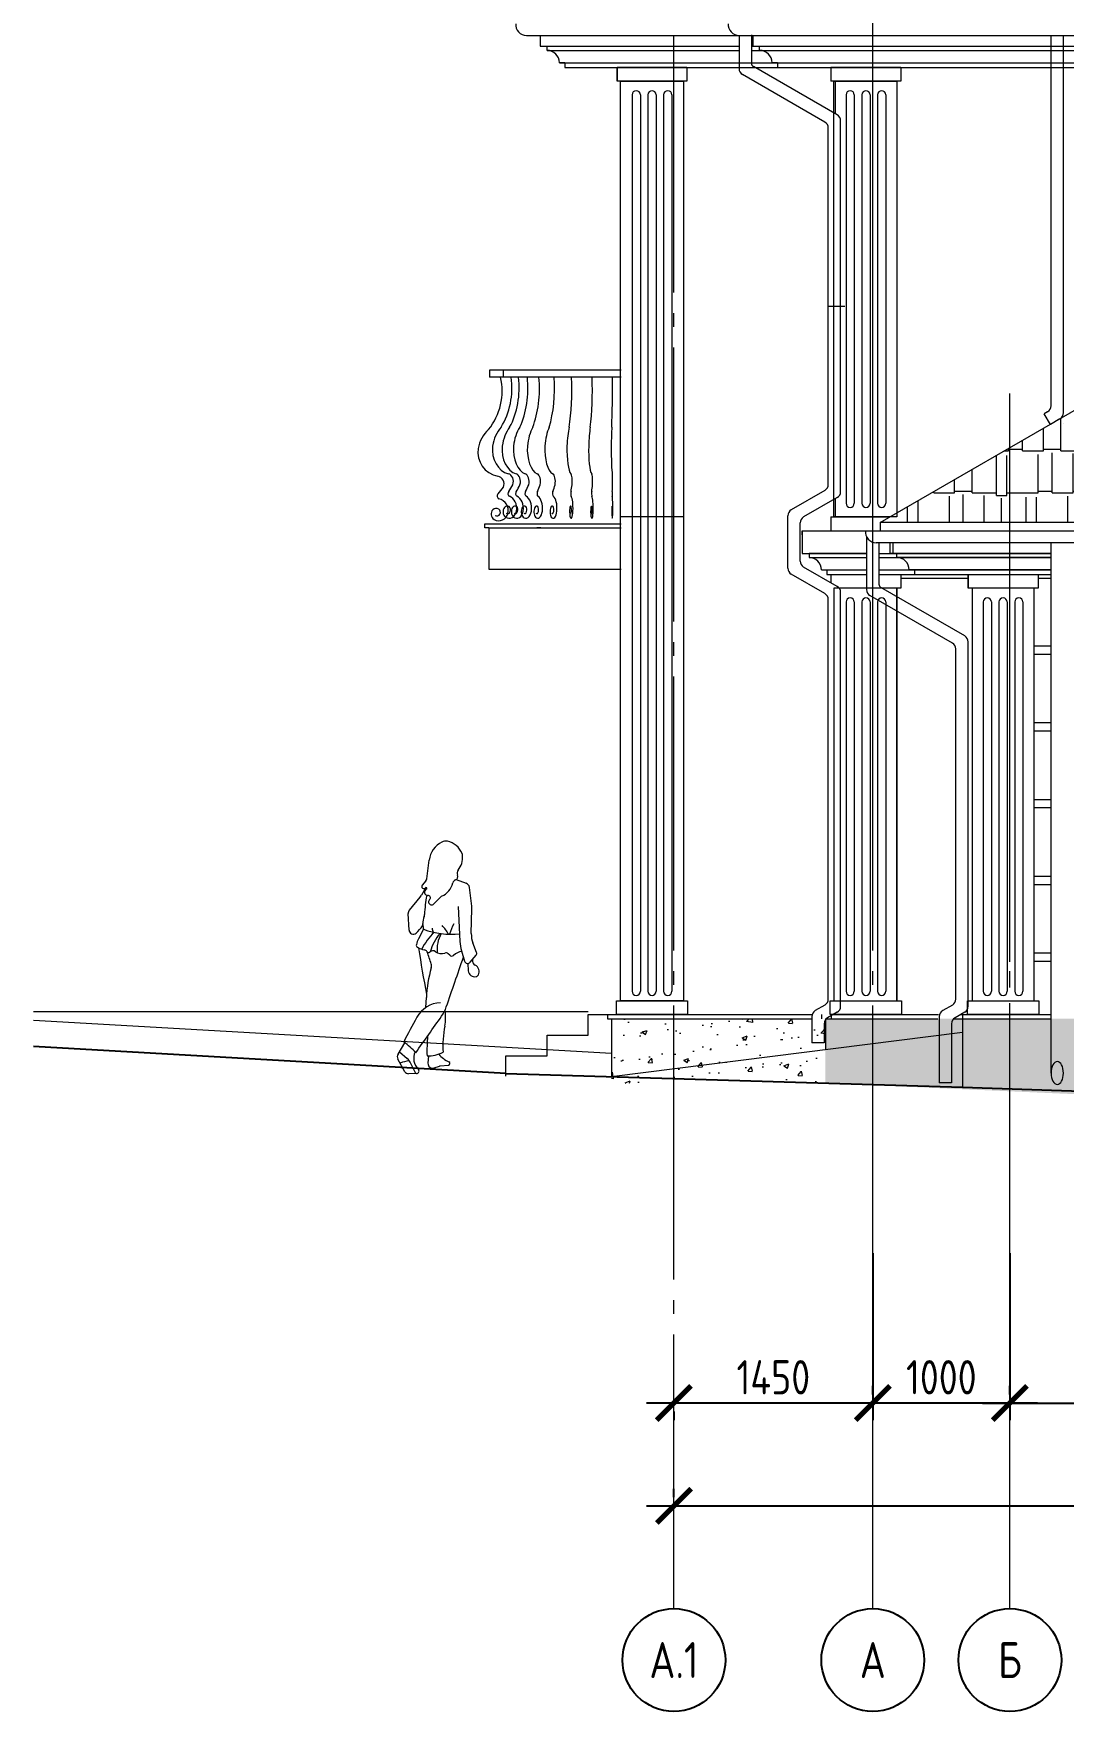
# Model space of a CAD drawing. Header units: millimetres. Extents: x -133165 to 20117, y 15722 to 63536.
# Drawn here: x -14127 to -6618, y 43231 to 55471 of the extents above; entities that cross this region are included whole.
import ezdxf
from ezdxf.enums import TextEntityAlignment as Align

# ---------------------------------------------------------------- set-up
doc = ezdxf.new("R2010")
doc.units = ezdxf.units.MM
doc.header["$PDMODE"] = 3
doc.linetypes.add('GOST2.303 5', pattern=[24, 20, -1.5, 1, -1.5])
doc.layers.get('0').update_dxf_attribs({"lineweight": 15})
doc.layers.get('DefPoints').update_dxf_attribs({"color": 41, "lineweight": 15})
doc.layers.add('axis', color=7, linetype='GOST2.303 5', lineweight=9)
doc.layers.add('wall', color=5, linetype='Continuous', lineweight=60)
doc.layers.add('dim', color=250, linetype='Continuous')
doc.styles.add('GOST 2.304', font='CS_Gost2304.shx')
doc.dimstyles.new('SPDS', dxfattribs={"dimscale": 50, "dimtxt": 2.5, "dimasz": 2.5, "dimexe": 1.25, "dimexo": 0.625, "dimtad": 1, "dimdec": 0, "dimrnd": 0.001, "dimtxsty": 'GOST 2.304', "dimblk": 'ARCHTICK', "dimcen": 2.5, "dimdle": 2, "dimadec": 4, "dimazin": 2, "dimtfac": 0.75, "dimtdec": 0, "dimtmove": 1, "dimatfit": 3, "dimfxl": 1, "dimtolj": 1, "dimarcsym": 0})
pattern_1 = [(50, (422576.04, -0.0007), (364.36934, -31.87817), [38.1, -419.1]), (355, (422576.04, -0.0007), (-70.48565, 382.1133), [30.48, -335.28]), (100.451, (422606.4, -2.66), (293.885, 350.23338), [32.38, -356.18]), (46.1842, (422576.04, 101.6), (542.1581, -84.08466), [57.15, -628.65]), (96.6356, (422621.2, 94.6), (474.8085, 494.8511), [48.57, -534.27]), (351.184, (422576.04, 101.6), (474.8092, 494.8502), [45.72, -502.92]), (21, (422626.84, 76.2), (303.22976, -204.53104), [38.1, -419.1]), (326, (422626.84, 76.2), (123.60406, 368.37593), [30.48, -335.28]), (71.4514, (422652.1, 59.16), (426.83298, 163.84572), [32.38, -356.18]), (37.5, (422576.04, -0.0007), (6.177207, 169.110078), [0, -331.216, 0, -340.36, 0, -336.55]), (7.5, (422576.04, -0.0007), (133.639325, 200.36115), [0, -194.056, 0, -323.596, 0, -128.27]), (327.5, (422462.76, -0.0007), (271.18119, -11.45749), [0, -127, 0, -396.24, 0, -525.78]), (317.5, (422411.96, -0.0007), (296.25836, 50.85298), [0, -165.1, 0, -263.144, 0, -373.38])]

# ---------------------------------------------------------------- blocks, each defined once
blk = doc.blocks.new('Insan06')
for p, q in [((7.46577, 141.95952), (9.21213, 155.65716)), ((6.43005, 135.31293), (3.67983, 130.21479)), ((6.82371, 140.5269), (4.16799, 137.47266)), ((28.84302, 141.45732), (36.05796, 138.88152)), ((40.2516, 122.1048), (38.51307, 135.82701)), ((-5.18427, 119.2185), (2.59929, 128.61261)), ((17.21331, 128.5308), (12.69162, 123.71346)), ((-5.49045, 104.64201), (-6.04962, 116.63028)), ((30.33045, 121.88097), (31.66614, 96.38055)), ((39.90627, 102.0789), (40.35069, 120.15324)), ((5.09652, 105.27219), (1.48959, 98.32509)), ((24.19848, 86.3001), (23.08689, 87.43329)), ((32.82849, 89.5563), (35.0433, 81.9909)), ((39.18321, 81.14067), (43.41681, 86.27094)), ((43.75809, 88.38369), (41.09373, 95.26194)), ((37.37124, 80.27154), (37.73304, 74.9817)), ((6.86043, 48.19608), (7.14285, 55.57275)), ((-13.47813, 14.23737), (-8.44317, 22.33521)), ((-12.41271, 15.95079), (-6.73866, 10.9431)), ((8.63703, 12.8547), (8.30169, 7.48008)), ((-8.45181, 1.35567), (-13.55967, 10.4112)), ((0, 0), (-5.80824, -0.14445)), ((-0.50328, -0.01242), (-4.74741, 8.36757)), ((12.77964, 4.05621), (16.6941, 5.38623)), ((17.26947, 5.51637), (23.24187, 6.21486))]:
    blk.add_line(p, q)
for centre, radius, start, end in [((26.34849, 153.47232), 17.27485, 117.0545, 172.7336), ((21.30894, 163.33974), 6.19489, 78.33672, 117.0545), ((19.58337, 154.98162), 14.7291, 22.51865, 78.33672), ((28.2636, 158.58045), 5.33274, 3.27093, 22.51865), ((33.09255, 146.15154), 3.57885, 141.8182, 205.096), ((18.03141, 157.99563), 15.58156, 321.8182, 3.27093), ((5.34924, 136.44558), 1.56554, 138.9908, 318.54), ((6.97032, 135.0135), 0.5977, 291.5383, 138.54), ((4.78278, 142.30188), 2.70478, 318.9908, 352.7336), ((12.68784, 142.22034), 14.09915, 293.3359, 347.1391), ((29.36277, 138.41334), 3.00478, 108.5349, 167.1391), ((27.62667, 143.59167), 2.45673, 288.535, 25.09605), ((34.79949, 135.3564), 3.74306, 7.221072, 70.35394), ((-4.96098, 134.87661), 9.81815, 320.3568, 331.6536), ((8.04897, 132.28029), 2.34044, 111.5383, 274.994), ((111.05478, 110.71674), 105.4168, 169.4458, 177.1086), ((8.39943, 128.26917), 1.68594, 311.2695, 94.99396), ((11.02194, 125.28081), 2.28999, 131.2695, 316.8126), ((19.53315, 126.35298), 3.18185, 113.3359, 136.8126), ((-2.27313, 116.80632), 3.78061, 140.3568, 182.67), ((15.97455, 110.16594), 11.40646, 157.5563, 184.1395), ((1.2096, 116.2647), 4.56852, 337.5563, 357.1086), ((27.37071, 120.47238), 12.98391, 358.5915, 7.221072), ((-2.37492, 104.78727), 3.11913, 182.67, 311.3848), ((-16.18731, 120.46266), 24.0118, 311.3848, 328.2016), ((18.92673, 89.27199), 19.64726, 152.5623, 165.8775), ((40.18356, 73.4103), 40.25446, 132.807, 154.587), ((2.04687, 109.15776), 2.55764, 328.2016, 4.13948), ((18.61893, 109.07217), 14.04642, 181.2101, 195.6962), ((24.95394, 157.1319), 55.53155, 249.0476, 276.638), ((42.25932, 80.24292), 33.40019, 138.9795, 165.0138), ((55.79631, 117.65088), 46.00279, 194.476, 198.446), ((37.62396, 90.59148), 22.72678, 149.756, 186.339), ((-0.20628, 89.19666), 26.557, 27.90657, 45.01188), ((55.45476, 93.57336), 32.3447, 150.9696, 165.6194), ((57.57183, 101.64447), 17.67056, 178.5915, 201.1734), ((1.62621, 93.62466), 1.80749, 165.8775, 238.6287), ((7.68069, 103.55445), 13.4375, 238.6287, 261.777), ((678.0699, 190.59786), 683.79849, 188.3211, 191.1937), ((5.41728, 87.89337), 2.3865, 26.89006, 81.77706), ((8.75745, 89.58708), 1.35848, 206.8901, 315.6851), ((-4253.20497, -1347.65419), 4496.5476, 18.51152, 18.62803), ((11.90106, 86.51772), 3.03512, 50.77058, 135.6851), ((17.97471, 93.95649), 6.56824, 230.7706, 293.3394), ((21.47283, 85.84947), 2.26135, 44.45366, 113.3394), ((25.6284, 87.70275), 2.00306, 224.4537, 311.4645), ((35.19288, 76.87845), 12.44158, 100.3584, 131.4645), ((61.46982, 97.94169), 29.84453, 182.9982, 196.324), ((41.78358, 87.61878), 2.11767, 320.4703, 21.17346), ((99.50985, 51.22008), 92.46884, 163.7284, 177.397), ((6.16869, 78.4647), 4.76703, 343.7284, 18.51152), ((-9736.79427, 3428.5842), 10327.257, 340.8954, 341.1088), ((37.33857, 82.66293), 2.39185, 196.324, 320.4703), ((42.42078, 75.30246), 4.69856, 183.9145, 281.3575), ((44.388, 82.38888), 3.74052, 171.0632, 243.0596), ((40.29642, 74.33775), 5.29076, 333.8101, 63.05956), ((42.86871, 73.07253), 2.42418, 281.3575, 333.8101), ((18.42237, 30.71979), 20.9547, 92.77408, 150.5509), ((-14.2803, 56.39355), 21.43894, 357.397, 357.8062), ((297.14877, -126.64917), 341.03781, 150.5509, 153.9804), ((-3179.87451, 2278.4571), 3902.6097, 324.553, 325.0337), ((-3.88179, 57.38958), 27.0361, 325.0337, 340.8954), ((-12.56067, 41.18877), 33.75991, 348.8631, 8.806845), ((120.82635, 16.65117), 113.24502, 174.5497, 181.9177), ((91.82025, 20.64042), 72.62438, 168.8631, 184.0751), ((-10.29051, 12.2553), 3.75371, 148.1282, 209.4266), ((-35.37513, -14.87403), 45.93321, 40.80082, 55.44688), ((8.88327, 11.11455), 10.99386, 155.2937, 226.0119), ((8.30601, 37.50705), 24.65442, 268.4632, 296.6891), ((30.79188, 25.64487), 18.58693, 218.2149, 247.1341), ((5.97483, -46.54908), 57.10889, 101.466, 108.3509), ((-5.88168, 2.80557), 2.95088, 209.4266, 271.4258), ((-12.45861, 4.46202), 8.64387, 26.86026, 48.56757), ((-0.04671, 1.86354), 1.86397, 271.4258, 46.01191), ((11.68803, 7.26867), 3.39294, 176.4305, 288.7684), ((17.59482, 2.73537), 2.79986, 96.67241, 108.7685), ((23.10201, 7.40988), 1.20314, 276.6724, 67.1341)]:
    blk.add_arc(centre, radius, start, end)
blk = doc.blocks.new('_ArchTick')
at = {"color": 0, "linetype": 'ByBlock', "const_width": 0.15}
blk.add_lwpolyline([(-0.5, -0.5), (0.5, 0.5)], dxfattribs=at)
blk = doc.blocks.new('*D254')
at = {"layer": 'DefPoints', "color": 0, "lineweight": 0, "ltscale": 10}
for p in [(-7008, 46636), (-4128, 45481), (-4128, 45481)]:
    blk.add_point(p, dxfattribs=at)
at = {"layer": 'dim', "color": 0, "lineweight": -2, "ltscale": 10}
for p, q in [((-7008, 46573), (-7008, 45356)), ((-7208, 45481), (-3928, 45481)), ((-4128, 45419), (-4128, 45356))]:
    blk.add_line(p, q, dxfattribs=at)
at = {"layer": 'dim', "color": 0, "lineweight": -2, "ltscale": 10, "xscale": 250, "yscale": 250, "zscale": 250, "rotation": 180}
blk.add_blockref('_ArchTick', (-7008, 45481), dxfattribs=at)
at = {"layer": 'dim', "color": 0, "lineweight": -2, "ltscale": 10, "xscale": 250, "yscale": 250, "zscale": 250}
blk.add_blockref('_ArchTick', (-4128, 45481), dxfattribs=at)
at = {"layer": 'dim', "color": 0, "ltscale": 10, "insert": (-5568, 45669), "char_height": 250, "attachment_point": 5, "style": 'GOST 2.304'}
blk.add_mtext('\\A1;2880', dxfattribs=at)
blk = doc.blocks.new('*D868')
at = {"layer": 'DefPoints', "color": 0, "lineweight": 0, "ltscale": 10}
for p in [(-8008, 46636), (-8008, 45481), (-7008, 45481)]:
    blk.add_point(p, dxfattribs=at)
at = {"layer": 'dim', "color": 0, "lineweight": -2, "ltscale": 10}
for p, q in [((-8008, 46573), (-8008, 45356)), ((-7008, 45544), (-7008, 45606)), ((-6808, 45481), (-8208, 45481))]:
    blk.add_line(p, q, dxfattribs=at)
at = {"layer": 'dim', "color": 0, "lineweight": -2, "ltscale": 10, "xscale": 250, "yscale": 250, "zscale": 250, "rotation": 180}
blk.add_blockref('_ArchTick', (-8008, 45481), dxfattribs=at)
at = {"layer": 'dim', "color": 0, "lineweight": -2, "ltscale": 10, "xscale": 250, "yscale": 250, "zscale": 250}
blk.add_blockref('_ArchTick', (-7008, 45481), dxfattribs=at)
at = {"layer": 'dim', "color": 0, "ltscale": 10, "insert": (-7508, 45669), "char_height": 250, "attachment_point": 5, "style": 'GOST 2.304'}
blk.add_mtext('\\A1;1000', dxfattribs=at)
blk = doc.blocks.new('*D945')
at = {"layer": 'DefPoints', "color": 0, "lineweight": 0, "ltscale": 10}
for p in [(-9458, 44731), (8002, 44731), (8002, 43981)]:
    blk.add_point(p, dxfattribs=at)
at = {"layer": 'dim', "color": 0, "lineweight": -2, "ltscale": 10}
for p, q in [((-9458, 44794), (-9458, 44856)), ((8002, 44044), (8002, 44856)), ((-9658, 44731), (8202, 44731))]:
    blk.add_line(p, q, dxfattribs=at)
at = {"layer": 'dim', "color": 0, "lineweight": -2, "ltscale": 10, "xscale": 250, "yscale": 250, "zscale": 250, "rotation": 180}
blk.add_blockref('_ArchTick', (-9458, 44731), dxfattribs=at)
at = {"layer": 'dim', "color": 0, "lineweight": -2, "ltscale": 10, "xscale": 250, "yscale": 250, "zscale": 250}
blk.add_blockref('_ArchTick', (8002, 44731), dxfattribs=at)
at = {"layer": 'dim', "color": 0, "ltscale": 10, "insert": (-728, 44919), "char_height": 250, "attachment_point": 5, "style": 'GOST 2.304'}
blk.add_mtext('\\A1;17460', dxfattribs=at)
blk = doc.blocks.new('*D1152')
at = {"layer": 'DefPoints', "color": 0, "lineweight": 0, "ltscale": 10}
for p in [(-9458, 45481), (-9458, 45481), (-8008, 45481)]:
    blk.add_point(p, dxfattribs=at)
at = {"layer": 'dim', "color": 0, "lineweight": -2, "ltscale": 10}
for p, q in [((-8008, 45544), (-8008, 45606)), ((-7808, 45481), (-9658, 45481)), ((-9458, 45419), (-9458, 45356))]:
    blk.add_line(p, q, dxfattribs=at)
at = {"layer": 'dim', "color": 0, "lineweight": -2, "ltscale": 10, "xscale": 250, "yscale": 250, "zscale": 250, "rotation": 180}
blk.add_blockref('_ArchTick', (-9458, 45481), dxfattribs=at)
at = {"layer": 'dim', "color": 0, "lineweight": -2, "ltscale": 10, "xscale": 250, "yscale": 250, "zscale": 250}
blk.add_blockref('_ArchTick', (-8008, 45481), dxfattribs=at)
at = {"layer": 'dim', "color": 0, "ltscale": 10, "insert": (-8733, 45669), "char_height": 250, "attachment_point": 5, "style": 'GOST 2.304'}
blk.add_mtext('\\A1;1450', dxfattribs=at)

msp = doc.modelspace()

# ---------------------------------------------------------------- hatches: boundary and pattern name
at = {"ltscale": 10}
h = msp.add_hatch(dxfattribs=at)
h.set_pattern_fill('AR-RSHKE', color=256, style=0)
h.set_pattern_definition([(0, (-12961.47, 0), (647.7, 304.8), [152.4, -127, 177.8, -76.2, 228.6, -101.6]), (0, (-12809.07, 12.7), (647.7, 304.8), [127, -482.6, 101.6, -152.4]), (0, (-12504.27, -19.05), (647.7, 304.8), [76.2, -787.4]), (90, (-12961.47, 0), (-215.9, 304.8), [292.1, -927.1]), (90, (-12809.07, 0), (-215.9, 304.8), [285.75, -933.45]), (90, (-12682.07, 0), (-215.9, 304.8), [266.7, -952.5]), (90, (-12504.27, -19.05), (-215.9, 304.8), [292.1, -927.1]), (90, (-12428.07, -19.05), (-215.9, 304.8), [292.1, -927.1]), (90, (-12199.47, 0), (-215.9, 304.8), [279.4, -939.8])])
h.paths.add_polyline_path([(-2.8, 52378.8), (-740.4, 52804.6), (-4127.8, 52804.6), (-4127.8, 51905), (-2.8, 51905)])
h.paths.add_polyline_path([(-4127.8, 52804.6), (-6395.1, 52804.6), (-7007.8, 52450.9), (-7007.8, 51905), (-4127.8, 51905)])
h.paths.add_polyline_path([(-7007.8, 52401.6), (-7007.8, 52450.9), (-7921.7, 51923.3, -0.1284951), (-7934.8, 51915.7), (-7953.4, 51905), (-7007.8, 51905)])
h = msp.add_hatch(dxfattribs=at)
h.set_pattern_fill('AR-CONC', color=256, scale=2, style=0)
h.set_pattern_definition(pattern_1)
h.paths.add_polyline_path([(-9912.8, 48284.6), (-8352.8, 48284.6), (-8352.8, 47814.7), (-9912.8, 47814.7)])
h = msp.add_hatch(dxfattribs=at)
h.set_pattern_fill('AR-CONC', color=256, scale=2, style=0)
h.set_pattern_definition(pattern_1)
h.paths.add_polyline_path([(-8352.8, 48284.6), (217.2, 48284.6), (217.2, 47434.6), (-8352.8, 47814.7)])

# ---------------------------------------------------------------- linework, layer by layer
for p, q in [((-10532.9, 55456.7), (-10432.8, 55456.7)), ((-10432.8, 55456.7), (-8882.8, 55456.7)), ((-10432.8, 55456.7), (-10432.8, 55378.2)), ((-8982.9, 55456.7), (-8982.9, 55215.8)), ((-8892.9, 55462.4), (-8892.9, 55256.2)), ((-8882.8, 55456.7), (-8882.8, 55378.2)), ((-8882.8, 55456.7), (10192.9, 55456.7)), ((-6707.8, 52751.7), (-6707.8, 55456.7)), ((-6617.8, 52704), (-6617.8, 55456.7)), ((-10432.8, 55378.2), (-10382.8, 55378.2)), ((-10382.8, 55378.2), (-8982.9, 55378.2)), ((-10382.8, 55348.2), (-10382.8, 55378.2)), ((-10382.7, 55348.2), (-8982.9, 55348.2)), ((-8892.9, 55378.2), (-8832.8, 55378.2)), ((-8892.9, 55348.2), (3596.9, 55348.2)), ((-8832.8, 55348.2), (-8832.8, 55378.2)), ((-8832.8, 55378.2), (3596.9, 55378.2)), ((-10292.8, 55258.2), (-10252.8, 55258.2)), ((-10252.8, 55258.2), (-10292.8, 55258.2)), ((-10252.8, 55258.2), (3596.9, 55258.2)), ((-10252.8, 55258.2), (-10252.8, 55224.2)), ((-10252.8, 55258.2), (-10252.8, 55258.2)), ((-10252.8, 55224.2), (3596.9, 55224.2)), ((-9872.8, 55224.2), (-9872.8, 55124.2)), ((-9362.8, 55224.2), (-9872.8, 55224.2)), ((-9362.8, 55224.2), (-9362.8, 55124.2)), ((-8267.2, 54877.7), (-8877.9, 55230.3)), ((-8742.8, 55258.2), (-8702.8, 55258.2)), ((-8702.8, 55258.2), (-8742.8, 55258.2)), ((-8702.8, 55258.2), (-8702.8, 55224.2)), ((-8702.8, 55258.2), (-8702.8, 55258.2)), ((-8312.8, 55224.2), (-8312.8, 55124.2)), ((-7802.8, 55224.2), (-8312.8, 55224.2)), ((-7802.8, 55224.2), (-7802.8, 55124.2)), ((-9362.8, 55124.2), (-9872.8, 55124.2)), ((-8357.2, 54825.7), (-8957.9, 55172.5)), ((-7802.8, 55124.2), (-8312.8, 55124.2)), ((-8282.8, 55124.2), (-8282.8, 54886.7)), ((-7832.8, 55124.2), (-7832.8, 51974.6)), ((-9762.8, 55024.2), (-9762.8, 48484.6)), ((-9702.8, 55024.2), (-9702.8, 48484.6)), ((-9647.8, 55024.2), (-9647.8, 48484.6)), ((-9587.8, 55024.2), (-9587.8, 48484.6)), ((-9532.8, 55024.2), (-9532.8, 48484.6)), ((-9472.8, 55024.2), (-9472.8, 48484.6)), ((-8202.8, 55024.2), (-8202.8, 52044.6)), ((-8142.8, 55024.2), (-8142.8, 52044.6)), ((-8087.8, 55024.2), (-8087.8, 52044.6)), ((-8027.8, 55024.2), (-8027.8, 52044.6)), ((-7972.8, 55024.2), (-7972.8, 52044.6)), ((-7912.8, 55024.2), (-7912.8, 52044.6)), ((-8332.2, 52181.7), (-8332.2, 54782.4)), ((-8242.2, 52129.7), (-8242.2, 54834.4)), ((-8332.2, 53482.1), (-8212.2, 53482.1)), ((-9842.8, 53014.6), (-10802.8, 53014.6)), ((-10802.8, 53014.6), (-10802.8, 52964.6)), ((-10702.8, 53014.6), (-10702.8, 52964.6)), ((-9842.8, 52964.6), (-10802.8, 52964.6)), ((-7953.4, 51905), (-6395.1, 52804.6)), ((-6732.8, 52712.6), (-6757.8, 52698.2)), ((-6712.8, 52620.3), (-6757.8, 52698.2)), ((-6642.8, 52660.7), (-6712.8, 52620.3)), ((-6617.8, 52623.2), (-6617.8, 52623.2)), ((-6617.8, 52623.2), (-6617.8, 52623.2)), ((-8357.2, 52138.4), (-8602.6, 51996.7)), ((-8267.2, 52086.4), (-8512.6, 51944.8)), ((-8282.8, 52077.5), (-8282.8, 51944.6)), ((-8627.6, 51570.8), (-8627.6, 51953.4)), ((-8627.6, 51570.8), (-8627.6, 51953.4)), ((-8537.6, 51622.8), (-8537.6, 51901.5)), ((-8312.8, 51944.6), (-7884.7, 51944.6)), ((-8312.8, 51944.6), (-8312.8, 51844.6)), ((-8282.8, 51944.6), (-7884.7, 51944.6)), ((-7953.4, 51905), (-7953.4, 51843.6)), ((817.9, 51905), (-7953.4, 51905)), ((-10837.8, 51894.6), (-9842.8, 51894.9)), ((-10837.8, 51864.6), (-10837.8, 51894.6)), ((-10807.8, 51864.6), (-10837.8, 51864.6)), ((-10807.8, 51864.9), (-9842.8, 51864.9)), ((-10807.8, 51864.6), (-10807.8, 51564.6)), ((-10427.8, 51864.9), (-10457.8, 51864.9)), ((-8522.8, 51844.6), (-8522.8, 51678.6)), ((-8522.8, 51814.6), (-8522.8, 51844.6)), ((-8522.8, 51844.6), (-8522.8, 51679.6)), ((-8522.8, 51843.6), (817.9, 51843.6)), ((-8061.4, 51843.6), (925.8, 51843.6)), ((-8053.4, 51800.8), (-8053.4, 51415)), ((-8522.8, 51678.6), (-8053.4, 51678.6)), ((-8522.8, 51678.6), (-8472.8, 51678.6)), ((-8522.8, 51678.6), (-8472.8, 51678.6)), ((-8472.8, 51678.6), (-8472.8, 51648.6)), ((-8472.8, 51678.6), (-8472.8, 51648.6)), ((-8053.4, 51678.6), (-8472.8, 51678.6)), ((847.3, 51757.1), (-7982.9, 51757.1)), ((-7963.4, 51758.1), (-7963.4, 51455.4)), ((-7963.4, 51678.6), (-6707.8, 51678.6)), ((-7882.8, 51757.1), (-7882.8, 51678.6)), ((-7882.8, 51678.6), (-7832.8, 51678.6)), ((-6707.8, 51678.6), (-7882.8, 51678.6)), ((-7882.8, 51678.6), (-6707.8, 51678.6)), ((-6707.8, 51678.6), (-7882.8, 51678.6)), ((-7862.8, 51757.1), (-7862.8, 51678.6)), ((-7832.8, 51648.6), (-7832.8, 51678.6)), ((-6707.8, 47888), (-6707.8, 51757.1)), ((-10807.8, 51564.6), (-9842.8, 51564.6)), ((-8267.2, 51437.8), (-8512.6, 51579.5)), ((-8472.8, 51648.6), (-8053.4, 51648.6)), ((-8472.8, 51648.6), (-8472.8, 51648.6)), ((-8472.8, 51648.6), (-8472.8, 51648.6)), ((-8382.8, 51558.6), (-8053.4, 51558.6)), ((-8382.8, 51558.6), (-8342.8, 51558.6)), ((-8382.8, 51558.6), (-8342.8, 51558.6)), ((-8342.8, 51558.6), (-8342.8, 51524.6)), ((-8342.8, 51558.6), (-8342.8, 51524.6)), ((-7963.4, 51648.6), (-6707.8, 51648.6)), ((-7963.4, 51558.6), (-6707.8, 51558.6)), ((-6707.8, 51648.6), (-7832.8, 51648.6)), ((-7742.8, 51558.6), (-7702.8, 51558.6)), ((-7702.8, 51558.6), (-7742.8, 51558.6)), ((-6707.8, 51558.6), (-7742.8, 51558.6)), ((-7702.8, 51558.6), (-7702.8, 51524.6)), ((-7702.8, 51558.6), (-7702.8, 51558.6)), ((-8357.2, 51385.9), (-8602.6, 51527.5)), ((-8342.8, 51524.6), (-8053.4, 51524.6)), ((-8342.8, 51524.6), (-8302.8, 51524.6)), ((-8312.8, 51524.6), (-8312.8, 51464.1)), ((-8312.8, 51524.6), (-8312.8, 51464.1)), ((-8292.8, 51424.6), (-8292.8, 48414.6)), ((-8053.4, 51424.6), (-8252.3, 51424.6)), ((-7963.4, 51524.6), (-7702.8, 51524.6)), ((-7337.8, 51076.9), (-7948.4, 51429.4)), ((-7802.8, 51424.6), (-7940.1, 51424.6)), ((-7832.8, 51424.6), (-7832.8, 48414.6)), ((-7802.8, 51524.6), (-7802.8, 51424.6)), ((-7312.8, 51494.6), (-7802.8, 51494.6)), ((-7702.8, 51524.6), (-6707.8, 51524.6)), ((-7312.8, 51524.6), (-7312.8, 51424.6)), ((-6802.8, 51424.6), (-7312.8, 51424.6)), ((-7282.8, 51424.6), (-7282.8, 48414.6)), ((-6832.8, 51424.6), (-6832.8, 48414.6)), ((-6802.8, 51524.6), (-6802.8, 51424.6)), ((-6707.8, 51494.6), (-6802.8, 51494.6)), ((-8332.2, 48427.2), (-8332.2, 51342.5)), ((-8242.2, 48375.2), (-8242.2, 51394.5)), ((-8202.8, 51324.6), (-8202.8, 48484.6)), ((-8142.8, 51324.6), (-8142.8, 48484.6)), ((-8087.8, 51324.6), (-8087.8, 48484.6)), ((-7427.8, 51024.9), (-8028.4, 51371.7)), ((-8027.8, 51324.6), (-8027.8, 48484.6)), ((-7972.8, 51324.6), (-7972.8, 48484.6)), ((-7912.8, 51324.6), (-7912.8, 48484.6)), ((-7202.8, 51324.6), (-7202.8, 48484.6)), ((-7142.8, 51324.6), (-7142.8, 48484.6)), ((-7087.8, 51324.6), (-7087.8, 48484.6)), ((-7027.8, 51324.6), (-7027.8, 48484.6)), ((-6972.8, 51324.6), (-6972.8, 48484.6)), ((-6912.8, 51324.6), (-6912.8, 48484.6)), ((-7402.8, 48427.2), (-7402.8, 50981.6)), ((-7312.8, 48375.6), (-7312.8, 51033.6)), ((-6832.8, 51004.6), (-6707.8, 51004.6)), ((-6832.8, 50944.6), (-6707.8, 50944.6)), ((-6832.8, 50444.6), (-6707.8, 50444.6)), ((-6832.8, 50384.6), (-6707.8, 50384.6)), ((-6832.8, 49884.6), (-6707.8, 49884.6)), ((-6832.8, 49824.6), (-6707.8, 49824.6)), ((-6832.8, 49324.6), (-6707.8, 49324.6)), ((-6832.8, 49264.6), (-6707.8, 49264.6)), ((-6832.8, 48764.6), (-6707.8, 48764.6)), ((-6832.8, 48704.6), (-6707.8, 48704.6)), ((-9842.8, 48414.6), (-9392.8, 48414.6)), ((-8357.2, 48383.8), (-8427.2, 48343.4)), ((-8357.2, 48383.8), (-8427.2, 48343.4)), ((-7427.8, 48383.8), (-7497.8, 48343.4)), ((-10082.7, 48334.6), (-14127.4, 48334.6)), ((-9912.8, 48030.4), (-14127.4, 48272.6)), ((-9942.8, 48314.6), (-8450.1, 48314.6)), ((-9942.8, 48314.6), (-9942.8, 48284.6)), ((-9942.8, 48284.6), (-8452.2, 48284.6)), ((-9912.8, 48284.6), (-9912.8, 47861.5)), ((-8452.2, 48300.1), (-8452.2, 48107.6)), ((-8452.2, 48300.1), (-8452.2, 48107.6)), ((-8382.8, 48314.6), (-8382.8, 48284.6)), ((-8362.2, 48248.2), (-8362.2, 48107.6)), ((-8362.2, 48248.2), (-8362.2, 48107.6)), ((-8352.8, 48284.6), (-8352.8, 48058.4)), ((-8352.8, 48284.6), (-7532.7, 48284.6)), ((-8267.2, 48331.9), (-8337.2, 48291.5)), ((-8267.2, 48331.9), (-8337.2, 48291.5)), ((-8312.2, 48314.6), (-8312.2, 48284.6)), ((-8297.1, 48314.6), (-7529.7, 48314.6)), ((-7522.8, 48300.1), (-7522.8, 47817.6)), ((-7432.8, 48248.2), (-7432.8, 47817.6)), ((-7417, 48284.6), (-6707.8, 48284.6)), ((-7337.8, 48331.9), (-7407.8, 48291.5)), ((-7367.6, 48314.6), (-6707.8, 48314.6)), ((-7352.8, 48314.6), (-7352.8, 47784.6)), ((-7352.8, 48184.6), (-9912.8, 47861.5)), ((-8362.2, 48107.6), (-8452.2, 48107.6)), ((-7432.8, 47817.6), (-7522.8, 47817.6))]:
    msp.add_line(p, q, dxfattribs=at)
for points in [[(-9872.8, 55224.2), (-9362.8, 55224.2), (-9362.8, 55124.2), (-9872.8, 55124.2)], [(-9847.8, 55124.2), (-9387.8, 55124.2), (-9387.8, 48414.6), (-9847.8, 48414.6)], [(-9847.8, 55124.2), (-9387.8, 55124.2), (-9387.8, 51944.6), (-9847.8, 51944.6)], [(-8292.8, 55124.2), (-7832.8, 55124.2), (-7832.8, 51944.6), (-8292.8, 51944.6)], [(-7832.8, 51424.6), (-8292.8, 51424.6), (-8292.8, 48414.6), (-7832.8, 48414.6)], [(-7312.8, 51524.6), (-6802.8, 51524.6), (-6802.8, 51424.6), (-7312.8, 51424.6)], [(-9877.8, 48414.6), (-9357.8, 48414.6), (-9357.8, 48314.6), (-9877.8, 48314.6)], [(-8317.8, 48414.6), (-7797.8, 48414.6), (-7797.8, 48314.6), (-8317.8, 48314.6)], [(-7317.8, 48414.6), (-6797.8, 48414.6), (-6797.8, 48314.6), (-7317.8, 48314.6)]]:
    msp.add_lwpolyline(points, close=True, dxfattribs=at)
msp.add_lwpolyline([(-10682.7, 47864.6), (-10682.7, 48014.6), (-10382.7, 48014.6), (-10382.7, 48164.6), (-10082.7, 48164.6), (-10082.7, 48314.6), (-9842.8, 48314.6)], dxfattribs=at)
for centre, radius, start, end in [((-10532.9, 55535.5), 78.9, 174.43397, 270), ((-8982.9, 55535.5), 78.9, 174.43397, 270), ((-10382.8, 55258.2), 90, 0, 90), ((-8832.8, 55258.2), 90, 0, 90), ((-8932.9, 55215.8), 50, 180, 240), ((-8862.9, 55256.2), 30, 180, 240), ((-9732.8, 55024.2), 30, 0, 180), ((-9617.8, 55024.2), 30, 0, 180), ((-9502.8, 55024.2), 30, 0, 180), ((-8172.8, 55024.2), 30, 0, 180), ((-8057.8, 55024.2), 30, 0, 180), ((-7942.8, 55024.2), 30, 0, 180), ((-8292.2, 54834.4), 50, 0, 60), ((-8382.2, 54782.4), 50, 0, 60), ((-11166.9, 52865.7), 456.3, 321.57679, 12.52174), ((-6757.8, 52755.9), 50, 300, 0), ((-6667.8, 52704), 50, 300, 0), ((-10644.1, 52399.5), 246.3, 132.15154, 169.44032), ((-10709, 52418.3), 179.2, 171.54089, 259.10174), ((-10753.4, 52186.3), 57, 335.34775, 79.35669), ((-10948.2, 52313.6), 289.2, 316.12797, 328.51791), ((-8382.2, 52181.7), 50, 300, 0), ((-10726.1, 52097.3), 20.9, 130.65955, 248.70608), ((-10756.6, 51990.3), 90.4, 347.07952, 75.29572), ((-8292.2, 52129.7), 50, 300, 0), ((-8172.8, 52044.6), 30, 180, 0), ((-8057.8, 52044.6), 30, 180, 0), ((-7942.8, 52044.6), 30, 180, 0), ((-10744.7, 51965.6), 46.7, 137.69719, 237.62224), ((-10753.8, 51968.9), 37.9, 61.81355, 132.15183), ((-10735.7, 51986.2), 69.1, 240.52291, 346.53142), ((-10750.1, 51979.1), 27.2, 243.66896, 58.54839), ((-8577.6, 51953.4), 50, 120, 180), ((-8487.6, 51901.5), 50, 120, 180), ((-7982.9, 51836), 78.9, 174.43397, 270), ((-8577.6, 51570.8), 50, 180, 240), ((-8487.6, 51622.8), 50, 180, 240), ((-8472.8, 51558.6), 90, 0, 90), ((-7832.8, 51558.6), 90, 0, 90), ((-8292.2, 51394.5), 50, 0, 60), ((-8003.4, 51415), 50, 180, 240), ((-7933.4, 51455.4), 30, 180, 240), ((-8382.2, 51342.5), 50, 0, 60), ((-8172.8, 51324.6), 30, 0, 180), ((-8057.8, 51324.6), 30, 0, 180), ((-7942.8, 51324.6), 30, 0, 180), ((-7172.8, 51324.6), 30, 0, 180), ((-7057.8, 51324.6), 30, 0, 180), ((-6942.8, 51324.6), 30, 0, 180), ((-7362.8, 51033.6), 50, 0, 60), ((-7452.8, 50981.6), 50, 0, 60), ((-9732.8, 48484.6), 30, 180, 0), ((-9617.8, 48484.6), 30, 180, 0), ((-9502.8, 48484.6), 30, 180, 0), ((-8172.8, 48484.6), 30, 180, 0), ((-8057.8, 48484.6), 30, 180, 0), ((-7942.8, 48484.6), 30, 180, 0), ((-7172.7, 48484.6), 30, 180, 0), ((-7057.7, 48484.6), 30, 180, 0), ((-6942.7, 48484.6), 30, 180, 0), ((-8382.2, 48427.2), 50, 300, 0), ((-8382.2, 48427.2), 50, 300, 0), ((-8292.2, 48375.2), 50, 300, 0), ((-8292.2, 48375.2), 50, 300, 0), ((-7452.8, 48427.2), 50, 300, 0), ((-7362.8, 48375.2), 50, 300, 0), ((-8402.2, 48300.1), 50, 120, 180), ((-8402.2, 48300.1), 50, 120, 180), ((-8312.2, 48248.2), 50, 120, 180), ((-8312.2, 48248.2), 50, 120, 180), ((-7472.8, 48300.1), 50, 120, 180), ((-7382.8, 48248.2), 50, 120, 180)]:
    msp.add_arc(centre, radius, start, end, dxfattribs=at)
for centre, major_axis, ratio, start_param, end_param in [((-11004.7, 52883.3, -3.5), (0, 456.3), 0.8, 4.0417775, 4.8915772), ((-10906.2, 52883.3, -3.5), (0, 456.3), 0.7, 4.0417775, 4.8915772), ((-10796.2, 52883.3, -3.5), (0, 456.3), 0.6, 4.0417775, 4.8915772), ((-10666.4, 52883.3, -3.5), (0, 456.3), 0.5, 4.0417775, 4.8915772), ((-10510.9, 52883.3, -3.5), (0, 456.3), 0.4, 4.0417775, 4.8915772), ((-10293.9, 52883.3, -3.5), (0, 456.3), 0.2, 4.0417775, 4.8915772), ((-10122.4, 52883.3, -3.5), (0, 456.3), 0.1524, 4.0417775, 4.8915772), ((-9929.2, 52883.3, -3.5), (0, 456.3), 0.0508, 4.0417775, 4.8915772), ((-10586.4, 52417.1, -3.5), (0, 246.3), 0.8, 0.7356831, 1.3864952), ((-10540.2, 52417.1, -3.5), (0, 246.3), 0.7, 0.7356831, 1.3864952), ((-10482.5, 52417.1, -3.5), (0, 246.3), 0.6, 0.7356831, 1.3864952), ((-10405, 52417.1, -3.5), (0, 246.3), 0.5, 0.7356831, 1.3864952), ((-10301.8, 52417.1, -3.5), (0, 246.3), 0.4, 0.7356831, 1.3864952), ((-10189.3, 52417.1, -3.5), (0, 246.3), 0.2, 0.7356831, 1.3864952), ((-10042.7, 52417.1, -3.5), (0, 246.3), 0.1524, 0.7356831, 1.3864952), ((-9902.7, 52417.1, -3.5), (0, 246.3), 0.0508, 0.7356831, 1.3864952), ((-10638.3, 52435.9, -3.5), (0, 179.2), 0.8, 1.423157, 2.9513822), ((-10585.6, 52435.9, -3.5), (0, 179.2), 0.7, 1.423157, 2.9513822), ((-10521.4, 52435.9, -3.5), (0, 179.2), 0.6, 1.423157, 2.9513822), ((-10437.4, 52435.9, -3.5), (0, 179.2), 0.5, 1.423157, 2.9513822), ((-10327.8, 52435.9, -3.5), (0, 179.2), 0.4, 1.423157, 2.9513822), ((-10202.3, 52435.9, -3.5), (0, 179.2), 0.2, 1.423157, 2.9513822), ((-10052.6, 52435.9, -3.5), (0, 179.2), 0.1524, 1.423157, 2.9513822), ((-9906, 52435.9, -3.5), (0, 179.2), 0.0508, 1.423157, 2.9513822), ((-10673.9, 52203.9, -3.5), (0, 57), 0.8, 4.282126, 6.0974245), ((-10829.7, 52331.2, -3.5), (0, 289.2), 0.8, 3.9466776, 4.1629229), ((-10616.7, 52203.9, -3.5), (0, 57), 0.7, 4.282126, 6.0974245), ((-10753.1, 52331.2, -3.5), (0, 289.2), 0.7, 3.9466776, 4.1629229), ((-10548.1, 52203.9, -3.5), (0, 57), 0.6, 4.282126, 6.0974245), ((-10665, 52331.2, -3.5), (0, 289.2), 0.6, 3.9466776, 4.1629229), ((-10459.6, 52203.9, -3.5), (0, 57), 0.5, 4.282126, 6.0974245), ((-10557, 52331.2, -3.5), (0, 289.2), 0.5, 3.9466776, 4.1629229), ((-10345.5, 52203.9, -3.5), (0, 57), 0.4, 4.282126, 6.0974245), ((-10423.5, 52331.2, -3.5), (0, 289.2), 0.4, 3.9466776, 4.1629229), ((-10211.2, 52203.9, -3.5), (0, 57), 0.2, 4.282126, 6.0974245), ((-10250.1, 52331.2, -3.5), (0, 289.2), 0.2, 3.9466776, 4.1629229), ((-10059.4, 52203.9, -3.5), (0, 57), 0.1524, 4.282126, 6.0974245), ((-10089.1, 52331.2, -3.5), (0, 289.2), 0.1524, 3.9466776, 4.1629229), ((-9908.2, 52203.9, -3.5), (0, 57), 0.0508, 4.282126, 6.0974245), ((-9918.1, 52331.2, -3.5), (0, 289.2), 0.0508, 3.9466776, 4.1629229), ((-10674.2, 51986.5, -3.5), (0, 37.9), 0.8, -0.4919464, 0.7356882), ((-10671.3, 51996.7, -3.5), (0, 27.2), 0.8, 2.6820293, 5.7342512), ((-10652, 52114.9, -3.5), (0, 20.9), 0.8, 0.7096431, 2.7699436), ((-10676.5, 52007.9, -3.5), (0, 90.4), 0.8, 4.4868841, 6.0265471), ((-10617, 51986.5, -3.5), (0, 37.9), 0.7, -0.4919464, 0.7356882), ((-10614.4, 51996.7, -3.5), (0, 27.2), 0.7, 2.6820293, 5.7342512), ((-10597.6, 52114.9, -3.5), (0, 20.9), 0.7, 0.7096431, 2.7699436), ((-10619, 52007.9, -3.5), (0, 90.4), 0.7, 4.4868841, 6.0265471), ((-10548.4, 51986.5, -3.5), (0, 37.9), 0.6, -0.4919464, 0.7356882), ((-10546.1, 51996.7, -3.5), (0, 27.2), 0.6, 2.6820293, 5.7342512), ((-10531.7, 52114.9, -3.5), (0, 20.9), 0.6, 0.7096431, 2.7699436), ((-10550, 52007.9, -3.5), (0, 90.4), 0.6, 4.4868841, 6.0265471), ((-10459.8, 51986.5, -3.5), (0, 37.9), 0.5, -0.4919464, 0.7356882), ((-10458, 51996.7, -3.5), (0, 27.2), 0.5, 2.6820293, 5.7342512), ((-10446, 52114.9, -3.5), (0, 20.9), 0.5, 0.7096431, 2.7699436), ((-10461.2, 52007.9, -3.5), (0, 90.4), 0.5, 4.4868841, 6.0265471), ((-10345.7, 51986.5, -3.5), (0, 37.9), 0.4, -0.4919464, 0.7356882), ((-10344.2, 51996.7, -3.5), (0, 27.2), 0.4, 2.6820293, 5.7342512), ((-10334.6, 52114.9, -3.5), (0, 20.9), 0.4, 0.7096431, 2.7699436), ((-10346.8, 52007.9, -3.5), (0, 90.4), 0.4, 4.4868841, 6.0265471), ((-10211.2, 51986.5, -3.5), (0, 37.9), 0.2, -0.4919464, 0.7356882), ((-10210.5, 51996.7, -3.5), (0, 27.2), 0.2, 2.6820293, 5.7342512), ((-10205.7, 52114.9, -3.5), (0, 20.9), 0.2, 0.7096431, 2.7699436), ((-10211.8, 52007.9, -3.5), (0, 90.4), 0.2, 4.4868841, 6.0265471), ((-10059.5, 51986.5, -3.5), (0, 37.9), 0.1524, -0.4919464, 0.7356882), ((-10058.9, 51996.7, -3.5), (0, 27.2), 0.1524, 2.6820293, 5.7342512), ((-10055.2, 52114.9, -3.5), (0, 20.9), 0.1524, 0.7096431, 2.7699436), ((-10059.9, 52007.9, -3.5), (0, 90.4), 0.1524, 4.4868841, 6.0265471), ((-9908.3, 51986.5, -3.5), (0, 37.9), 0.0508, -0.4919464, 0.7356882), ((-9908.1, 51996.7, -3.5), (0, 27.2), 0.0508, 2.6820293, 5.7342512), ((-9906.8, 52114.9, -3.5), (0, 20.9), 0.0508, 0.7096431, 2.7699436), ((-9908.4, 52007.9, -3.5), (0, 90.4), 0.0508, 4.4868841, 6.0265471), ((-10666.9, 51983.2, -3.5), (0, 46.7), 0.8, 0.832473, 2.5764942), ((-10659.7, 52003.8, -3.5), (0, 69.1), 0.8, 2.6271204, 4.4773178), ((-10610.6, 51983.2, -3.5), (0, 46.7), 0.7, 0.832473, 2.5764942), ((-10604.4, 52003.8, -3.5), (0, 69.1), 0.7, 2.6271204, 4.4773178), ((-10542.9, 51983.2, -3.5), (0, 46.7), 0.6, 0.832473, 2.5764942), ((-10537.5, 52003.8, -3.5), (0, 69.1), 0.6, 2.6271204, 4.4773178), ((-10455.3, 51983.2, -3.5), (0, 46.7), 0.5, 0.832473, 2.5764942), ((-10450.8, 52003.8, -3.5), (0, 69.1), 0.5, 2.6271204, 4.4773178), ((-10342.1, 51983.2, -3.5), (0, 46.7), 0.4, 0.832473, 2.5764942), ((-10338.5, 52003.8, -3.5), (0, 69.1), 0.4, 2.6271204, 4.4773178), ((-10209.4, 51983.2, -3.5), (0, 46.7), 0.2, 0.832473, 2.5764942), ((-10207.6, 52003.8, -3.5), (0, 69.1), 0.2, 2.6271204, 4.4773178), ((-10058.1, 51983.2, -3.5), (0, 46.7), 0.1524, 0.832473, 2.5764942), ((-10056.7, 52003.8, -3.5), (0, 69.1), 0.1524, 2.6271204, 4.4773178), ((-9907.8, 51983.2, -3.5), (0, 46.7), 0.0508, 0.832473, 2.5764942), ((-9907.3, 52003.8, -3.5), (0, 69.1), 0.0508, 2.6271204, 4.4773178)]:
    msp.add_ellipse(centre, major_axis=major_axis, ratio=ratio, start_param=start_param, end_param=end_param, dxfattribs=at)
at = {"ltscale": 10, "extrusion": (0, 0, -1)}
msp.add_ellipse((-6662.8, 47888), major_axis=(0, 83.7), ratio=0.5374582, start_param=3.1415927, end_param=9.424778, dxfattribs=at)
at = {"layer": 'axis', "color": 147, "lineweight": 0, "ltscale": 75}
for p, q in [((-8007.8, 50598.3), (-8007.8, 56101.2)), ((-7007.8, 46898.8), (-7007.8, 52401.6))]:
    msp.add_line(p, q, dxfattribs=at)
at = {"layer": 'axis', "color": 147, "lineweight": 0, "ltscale": 100}
for p, q in [((-9457.8, 43981.2), (-9457.8, 55456.7)), ((-8007.8, 43981.2), (-8007.8, 55456.7)), ((-7007.8, 43981.2), (-7007.8, 52844.6))]:
    msp.add_line(p, q, dxfattribs=at)
at = {"layer": 'axis', "color": 3, "linetype": 'Continuous', "lineweight": 25, "ltscale": 75}
for centre in [(-9457.8, 43606.2), (-8007.8, 43606.2), (-7007.8, 43606.2)]:
    msp.add_circle(centre, 375, dxfattribs=at)
at = {"layer": 'wall', "color": 5, "lineweight": -2, "ltscale": 100}
for p, q in [((-10682.7, 47884.6), (-14127.4, 48082.6)), ((-10682.7, 47884.6), (-7352.8, 47784.6)), ((-7352.8, 47784.6), (342.2, 47534.6))]:
    msp.add_line(p, q, dxfattribs=at)

# ---------------------------------------------------------------- block references
at = {"ltscale": 10, "xscale": 10, "yscale": 10, "zscale": 10}
msp.add_blockref('Insan06', (-11334.6, 47884.6), dxfattribs=at)

# ---------------------------------------------------------------- texts
at = {"layer": 'axis', "color": 3, "linetype": 'Continuous', "lineweight": 25, "ltscale": 75, "style": 'GOST 2.304'}
for s, p in [('А.1', (-9457.8, 43606.2)), ('А', (-8007.8, 43606.2)), ('Б', (-7007.8, 43606.2))]:
    msp.add_text(s, height=262.5, dxfattribs=at).set_placement(p, align=Align.MIDDLE_CENTER)

# ---------------------------------------------------------------- dimensions: what is measured, and where the dimension line sits
at = {"layer": 'dim', "ltscale": 10}
for base, p1, p2, picture, middle in [((-8007.8, 45481.2), (-7007.8, 45481.2), (-8007.8, 46635.8), '*D868', (-7507.8, 45668.7)), ((-4127.8, 45481.2), (-7007.8, 46635.8), (-4127.8, 45481.2), '*D254', (-5567.8, 45668.7)), ((-9457.8, 45481.2), (-8007.8, 45481.2), (-9457.8, 45481.2), '*D1152', (-8732.8, 45668.7)), ((8002.2, 44731.2), (-9457.8, 44731.2), (8002.2, 43981.2), '*D945', (-727.8, 44918.7))]:
    dim = msp.add_linear_dim(base=base, p1=p1, p2=p2, dimstyle='SPDS', override={"dimscale": 100, "dimfxl": 1.5}, dxfattribs=at)
    dim.commit()
    dim.dimension.update_dxf_attribs({"geometry": picture, "text_midpoint": middle})

doc.saveas('drawing.dxf')
